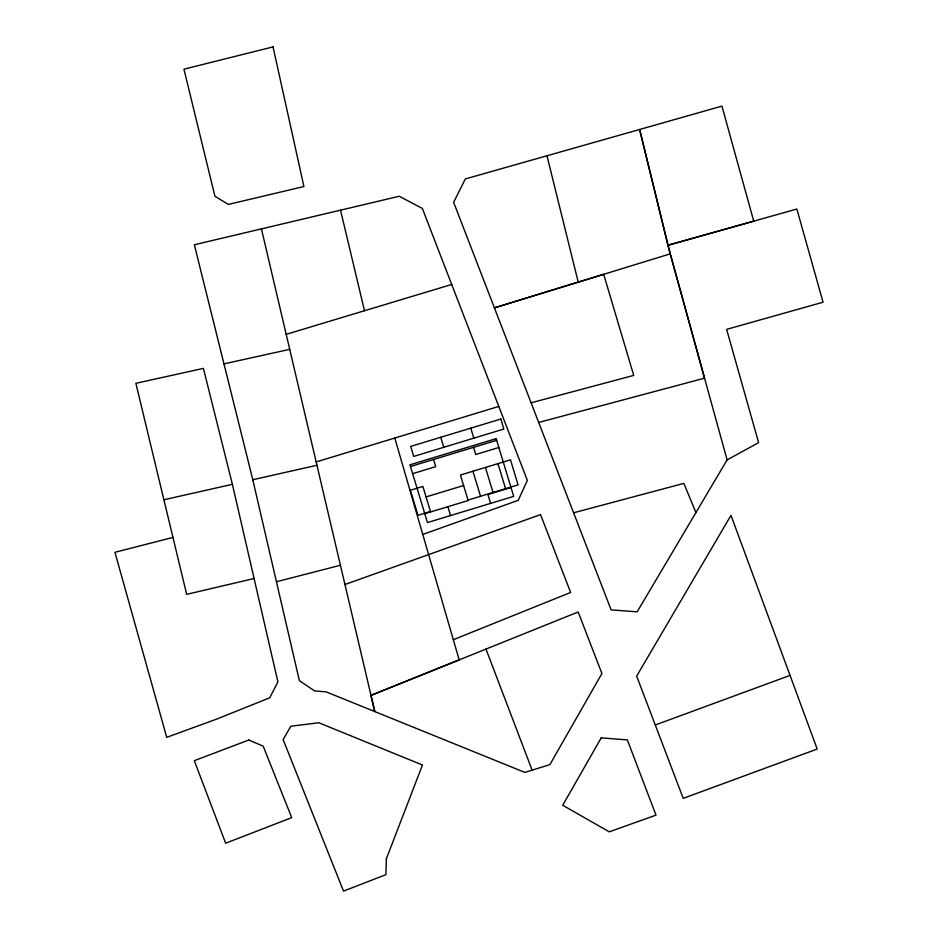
<?xml version="1.0" encoding="UTF-8"?>
<svg xmlns="http://www.w3.org/2000/svg" width="938" height="938" viewBox="0 0 938 938"><rect width="100%" height="100%" fill="white"/><g stroke="black" fill="none" stroke-linecap="round" stroke-linejoin="round"><path stroke-width="1.41" d="M727.114 459.901L637.172 611.822L611.119 609.888L453.64 202.338L465.307 178.947L721.932 106.123L753.742 221.169L667.891 245.287L727.114 459.901L758.608 442.63L726.633 329.367L823.06 302.212L796.854 209.033L667.891 245.287L639.634 129.514L670.236 253.87L704.555 378.178L538.717 422.44M453.335 639.716L570.632 592.464L540.546 514.622L344.926 584.515M261.432 228.919L374.801 711.602L370.979 695.375L578.16 611.986L601.915 673.507L549.856 764.646L524.846 772.396L326.037 691.822L314.64 690.931L299.363 680.625L252.791 479.728L194.354 244.771L399.236 196.265L422.358 208.459L527.355 480.408L518.222 500.341L422.78 534.449M370.979 695.375L459.186 659.906L394.792 438.023M655.275 724.992L790.054 675.395L817.197 749.052L683.216 798.344L636.656 676.122L730.983 515.349L790.054 675.395M670.236 253.87L494.396 307.863L603.697 274.33L633.725 375.399L531.131 402.812M316.153 461.942L498.793 406.424M410.457 466.514L496.671 440.321M412.626 473.667L435.713 466.655L433.544 459.503M498.852 447.473L475.765 454.484L473.584 447.332M426.051 496.929L463.595 485.521M430.472 511.48L417.961 515.279L410.352 490.257L422.874 486.447L430.612 511.937M468.015 500.071L518.081 484.864L510.471 459.831L460.417 475.05L468.156 500.54L424.797 513.707M511.011 487.514L487.924 494.525L490.609 503.378M286.172 334.338L451.706 284.472M573.61 512.793L683.849 483.387L695.926 512.582M276.44 581.748L340.424 565.262M172.955 537.427L114.94 552.294L166.73 737.338L216.701 719.083L269.745 697.79L277.906 681.879L232.389 484.325L203.405 368.388L135.869 383.302L186.662 594.352L254.104 578.5M163.904 499.766L232.389 484.325M252.791 479.728L316.938 465.283M223.865 363.897L289.736 349.346M485.978 649.073L532.116 770.145M497.961 463.642L505.559 488.663M485.438 467.441L493.048 492.473M470.77 428.15L473.819 438.163M472.928 471.239L480.537 496.272M440.731 437.284L443.78 447.297M447.883 506.696L450.568 515.548M546.983 155.778L578.218 282.115M340.529 210.182L364.495 310.736M386.362 858.762L385.893 874.673L343.519 891.1L283.135 739.59L290.827 726.247L318.768 722.741L422.463 765.009L386.362 858.762M601.235 737.866L562.73 805.25L609.243 831.818L656.014 815.134L627.334 739.906L601.235 737.866M248.816 740.012L194.307 760.671L225.648 843.227L291.718 817.643L263.203 746.179L248.816 740.012M500.81 419.028L410.703 446.406L413.74 456.419L503.847 429.041L500.81 419.028M496.155 438.621L409.941 464.814L427.482 522.56L513.707 496.366L496.155 438.621M273.04 46.9L183.942 69.189L214.919 196.218L228.309 204.425L303.912 186.533L273.04 46.9"/></g></svg>
